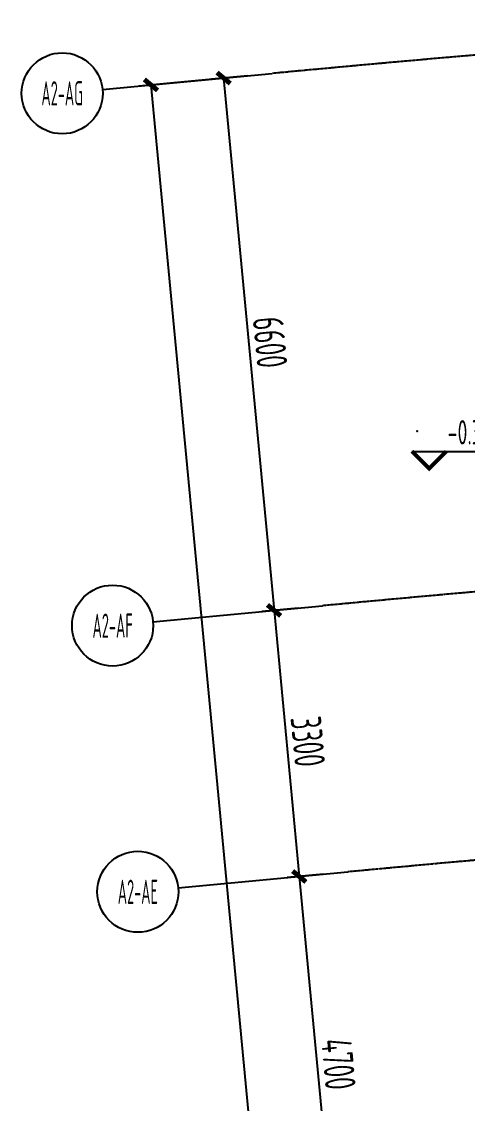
# Model space of a CAD drawing. Header units: millimetres. Extents: x 11639278 to 23698211, y -13072636 to -5537337.
# Drawn here: x 11745174 to 11750671, y -6385030 to -6371678 of the extents above; entities that cross this region are included whole.
import ezdxf
from ezdxf.enums import TextEntityAlignment as Align

# ---------------------------------------------------------------- set-up
doc = ezdxf.new("R2010")
doc.units = ezdxf.units.MM
doc.header["$LTSCALE"] = 10
doc.linetypes.add('A2-RG-AXIS$0$CENTER', pattern=[2, 1.25, -0.25, 0.25, -0.25])
doc.linetypes.add('A2-RG-AXIS$0$DOTE', pattern=[2.42, 2, -0.2, 0.02, -0.2])
for name, color, linetype in [('A2-RG-AXIS$0$A-AXIS', 1, 'Continuous'), ('A2-RG-AXIS$0$A-DIMS-100', 1, 'Continuous'), ('A2-RG-AXIS$0$A-GRID', 1, 'A2-RG-AXIS$0$CENTER'), ('A2-RG-AXIS$0$A-SYMB', 4, 'Continuous'), ('A2-RI-F1$0$A-SYMB', 4, 'Continuous')]:
    doc.layers.add(name, color=color, linetype=linetype)
doc.styles.add('A2-RG-AXIS$0$ECADI', font='hzs.shx', dxfattribs={"width": 0.7, "bigfont": 'hztxt.shx'})
doc.styles.add('A2-RG-AXIS$0$XD2008', font='hzs.shx', dxfattribs={"width": 0.7, "bigfont": 'hztxt.shx'})
doc.styles.add('A2-RI-F1$0$XD2008', font='hzs.shx', dxfattribs={"width": 0.7, "bigfont": 'hztxt.shx'})
doc.dimstyles.new('A2-RG-AXIS$0$XD150$0', dxfattribs={"dimscale": 150, "dimtxt": 2.5, "dimasz": 1, "dimexe": 1, "dimexo": 2, "dimgap": 0.5, "dimtad": 1, "dimdec": 0, "dimdsep": 46, "dimtxsty": 'A2-RG-AXIS$0$XD2008', "dimblk": 'A2-RG-AXIS$0$_ArchTick', "dimcen": 2.5, "dimclrt": 4, "dimaunit": 1, "dimadec": 0, "dimazin": 0, "dimtfac": 1, "dimtdec": 0, "dimtmove": 2, "dimatfit": 3, "dimfxl": 0, "dimtolj": 1, "dimtzin": 0, "dimarcsym": 0})

# ---------------------------------------------------------------- blocks, each defined once
blk = doc.blocks.new('A2-RG-AXIS$0$ECADI-TAG-GRID')
at = {"color": 13}
blk.add_circle((0, 0), 5, dxfattribs=at)
at = {"style": 'A2-RG-AXIS$0$ECADI', "width": 0.7}
blk.add_attdef('GRID', text='', height=5, dxfattribs=at).set_placement((0, 0), align=Align.MIDDLE)
blk = doc.blocks.new('A2-RG-AXIS$0$_ArchTick')
at = {"color": 0, "linetype": 'ByBlock', "const_width": 0.4}
blk.add_lwpolyline([(-0.5, -0.5), (0.5, 0.5)], dxfattribs=at)
blk = doc.blocks.new('*D524')
at = {"layer": 'A2-RG-AXIS$0$A-DIMS-100', "color": 0, "lineweight": -2, "ltscale": 3, "transparency": 16777216}
for p, q in [((11747964, -6372346), (11747516, -6372388)), ((11747665, -6372374), (11748287, -6378945)), ((11748586, -6378916), (11748138, -6378959))]:
    blk.add_line(p, q, dxfattribs=at)
at = {"layer": 'Defpoints', "color": 0, "ltscale": 3, "transparency": 16777216}
for p in [(11748263, -6372318), (11748885, -6378888), (11748287, -6378945)]:
    blk.add_point(p, dxfattribs=at)
at = {"layer": 'A2-RG-AXIS$0$A-DIMS-100', "color": 0, "lineweight": -2, "ltscale": 3, "transparency": 16777216, "xscale": 150, "yscale": 150, "zscale": 150}
for p, rotation in [((11747665, -6372374), 95.40764197919357), ((11748287, -6378945), 275.4076419791936)]:
    blk.add_blockref('A2-RG-AXIS$0$_ArchTick', p, dxfattribs=dict(at, rotation=rotation))
at = {"layer": 'A2-RG-AXIS$0$A-DIMS-100', "color": 4, "ltscale": 3, "transparency": 16777216, "insert": (11748238, -6375635), "char_height": 375, "attachment_point": 5, "rotation": 275.4076, "style": 'A2-RG-AXIS$0$XD2008'}
blk.add_mtext('\\A1;6600', dxfattribs=at)
blk = doc.blocks.new('*D525')
at = {"layer": 'A2-RG-AXIS$0$A-DIMS-100', "color": 0, "lineweight": -2, "ltscale": 3, "transparency": 16777216}
for p, q in [((11748586, -6378916), (11748138, -6378959)), ((11748287, -6378945), (11748598, -6382230)), ((11748897, -6382202), (11748449, -6382244))]:
    blk.add_line(p, q, dxfattribs=at)
at = {"layer": 'Defpoints', "color": 0, "ltscale": 3, "transparency": 16777216}
for p in [(11748885, -6378888), (11748598, -6382230), (11749196, -6382174)]:
    blk.add_point(p, dxfattribs=at)
at = {"layer": 'A2-RG-AXIS$0$A-DIMS-100', "color": 0, "lineweight": -2, "ltscale": 3, "transparency": 16777216, "xscale": 150, "yscale": 150, "zscale": 150}
for p, rotation in [((11748287, -6378945), 95.40764194036541), ((11748598, -6382230), 275.4076419403654)]:
    blk.add_blockref('A2-RG-AXIS$0$_ArchTick', p, dxfattribs=dict(at, rotation=rotation))
at = {"layer": 'A2-RG-AXIS$0$A-DIMS-100', "color": 4, "ltscale": 3, "transparency": 16777216, "insert": (11748704, -6380563), "char_height": 375, "attachment_point": 5, "rotation": 275.4076, "style": 'A2-RG-AXIS$0$XD2008'}
blk.add_mtext('\\A1;3300', dxfattribs=at)
blk = doc.blocks.new('*D526')
at = {"layer": 'A2-RG-AXIS$0$A-DIMS-100', "color": 0, "lineweight": -2, "ltscale": 3, "transparency": 16777216}
for p, q in [((11748897, -6382202), (11748449, -6382244)), ((11748598, -6382230), (11749041, -6386909)), ((11749340, -6386881), (11748892, -6386923))]:
    blk.add_line(p, q, dxfattribs=at)
at = {"layer": 'Defpoints', "color": 0, "ltscale": 3, "transparency": 16777216}
for p in [(11749196, -6382174), (11749041, -6386909), (11749638, -6386853)]:
    blk.add_point(p, dxfattribs=at)
at = {"layer": 'A2-RG-AXIS$0$A-DIMS-100', "color": 0, "lineweight": -2, "ltscale": 3, "transparency": 16777216, "xscale": 150, "yscale": 150, "zscale": 150}
for p, rotation in [((11748598, -6382230), 95.40764194036541), ((11749041, -6386909), 275.4076419403654)]:
    blk.add_blockref('A2-RG-AXIS$0$_ArchTick', p, dxfattribs=dict(at, rotation=rotation))
at = {"layer": 'A2-RG-AXIS$0$A-DIMS-100', "color": 4, "ltscale": 3, "transparency": 16777216, "insert": (11749081, -6384545), "char_height": 375, "attachment_point": 5, "rotation": 275.4076, "style": 'A2-RG-AXIS$0$XD2008'}
blk.add_mtext('\\A1;4700', dxfattribs=at)
blk = doc.blocks.new('*D531')
at = {"layer": 'A2-RG-AXIS$0$A-DIMS-100', "color": 0, "lineweight": -2, "ltscale": 3, "transparency": 16777216}
for p, q in [((11747964, -6372346), (11746620, -6372473)), ((11746769, -6372459), (11749992, -6406507)), ((11751187, -6406394), (11749843, -6406521))]:
    blk.add_line(p, q, dxfattribs=at)
at = {"layer": 'Defpoints', "color": 0, "ltscale": 3, "transparency": 16777216}
for p in [(11748263, -6372318), (11751486, -6406365), (11749992, -6406507)]:
    blk.add_point(p, dxfattribs=at)
at = {"layer": 'A2-RG-AXIS$0$A-DIMS-100', "color": 0, "lineweight": -2, "ltscale": 3, "transparency": 16777216, "xscale": 150, "yscale": 150, "zscale": 150}
for p, rotation in [((11746769, -6372459), 95.40764197918442), ((11749992, -6406507), 275.4076419791845)]:
    blk.add_blockref('A2-RG-AXIS$0$_ArchTick', p, dxfattribs=dict(at, rotation=rotation))
at = {"layer": 'A2-RG-AXIS$0$A-DIMS-100', "color": 4, "ltscale": 3, "transparency": 16777216, "insert": (11748642, -6389458), "char_height": 375, "attachment_point": 5, "rotation": 275.4076, "style": 'A2-RG-AXIS$0$XD2008'}
blk.add_mtext('\\A1;34200', dxfattribs=at)
blk = doc.blocks.new('A2-RI-F1$0$ECADI-TAG-HGHT（国标）')
at = {"color": 1}
blk.add_line((-2.12, 2.12), (11.77, 2.12), dxfattribs=at)
at = {"color": 1, "const_width": 0.5}
blk.add_lwpolyline([(-2.12, 2.12), (0, 0), (2.12, 2.12)], dxfattribs=at)
at = {"color": 1}
blk.add_point((-1.48, 4.6), dxfattribs=at)
at = {"style": 'A2-RI-F1$0$XD2008', "width": 0.7}
blk.add_attdef('FL', text='', height=3, dxfattribs=at).set_placement((-2.69, 2.97), align=Align.RIGHT)
for tag, p in [('F.F.L.', (2.28, 2.97)), ('T.O.S.', (2.28, -1.1))]:
    blk.add_attdef(tag, p, '', height=3, dxfattribs=at)
blk = doc.blocks.new('A2-RI-F1')
at = {"layer": 'A2-RI-F1$0$A-SYMB', "xscale": 99.99999999989086, "yscale": 99.99999999989086, "zscale": 99.99999999989086}
blk.add_blockref('A2-RI-F1$0$ECADI-TAG-HGHT（国标）', (11750199.4, -6377193.9), dxfattribs=at).add_auto_attribs({'F.F.L.': '-0.300'})
blk = doc.blocks.new('A2-RG-AXIS')
at = {"layer": 'A2-RG-AXIS$0$A-AXIS', "ltscale": 3}
for p, q in [((11746171.9, -6372515.5), (11748262.6, -6372317.6)), ((11746793.9, -6379086.1), (11748884.5, -6378888.2)), ((11747104.9, -6382371.4), (11749195.5, -6382173.5))]:
    blk.add_line(p, q, dxfattribs=at)
at = {"layer": 'A2-RG-AXIS$0$A-GRID', "linetype": 'A2-RG-AXIS$0$DOTE'}
for radius in [323300, 316700, 313400]:
    blk.add_arc((11778730.7, -6694178.7), radius, 75.589285, 95.407644, dxfattribs=at)
at = {"layer": 'A2-RG-AXIS$0$A-SYMB'}
ref = blk.add_blockref('A2-RG-AXIS$0$ECADI-TAG-GRID', (11745674.1, -6372562.6), dxfattribs=dict(at, xscale=100, yscale=100, zscale=100))
ref.add_attrib('GRID', 'A2-AG', dxfattribs={"layer": '0', "extrusion": (0, 0, -1), "height": 300, "style": 'A2-RG-AXIS$0$ECADI', "text_generation_flag": 2, "width": 0.5}).set_placement((-11745674.1, -6372562.6), align=Align.MIDDLE)
ref = blk.add_blockref('A2-RG-AXIS$0$ECADI-TAG-GRID', (11746296.1, -6379133.3), dxfattribs=dict(at, xscale=100, yscale=100, zscale=100))
ref.add_attrib('GRID', 'A2-AF', dxfattribs={"layer": '0', "extrusion": (0, 0, -1), "height": 300, "style": 'A2-RG-AXIS$0$ECADI', "text_generation_flag": 2, "width": 0.5}).set_placement((-11746296.1, -6379133.3), align=Align.MIDDLE)
ref = blk.add_blockref('A2-RG-AXIS$0$ECADI-TAG-GRID', (11746607.1, -6382418.6), dxfattribs=dict(at, xscale=100, yscale=100, zscale=100))
ref.add_attrib('GRID', 'A2-AE', dxfattribs={"layer": '0', "extrusion": (0, 0, -1), "height": 300, "style": 'A2-RG-AXIS$0$ECADI', "text_generation_flag": 2, "width": 0.5}).set_placement((-11746607.1, -6382418.6), align=Align.MIDDLE)
at = {"layer": 'A2-RG-AXIS$0$A-DIMS-100', "ltscale": 3}
for p2, distance, picture, middle in [((11751485.6, -6406365.4), -1500, '*D531', (11748642.1, -6389458.1)), ((11748884.5, -6378888.2), -600, '*D524', (11748237.5, -6375634.7))]:
    dim = blk.add_aligned_dim(p1=(11748262.6, -6372317.6), p2=p2, distance=distance, dimstyle='A2-RG-AXIS$0$XD150$0', dxfattribs=at)
    dim.commit()
    dim.dimension.update_dxf_attribs({"geometry": picture, "text_midpoint": middle})
for base, p1, p2, picture, middle in [((11748598.2, -6382230.1), (11748884.5, -6378888.2), (11749195.5, -6382173.5), '*D525', (11748704, -6380562.7)), ((11749041.1, -6386909.2), (11749195.5, -6382173.5), (11749638.5, -6386852.6), '*D526', (11749081, -6384544.9))]:
    dim = blk.add_linear_dim(base=base, p1=p1, p2=p2, angle=95.40764, dimstyle='A2-RG-AXIS$0$XD150$0', dxfattribs=at)
    dim.commit()
    dim.dimension.update_dxf_attribs({"geometry": picture, "text_midpoint": middle})

msp = doc.modelspace()

# ---------------------------------------------------------------- block references
for name in ['A2-RI-F1', 'A2-RG-AXIS']:
    msp.add_blockref(name, (0, 0))

doc.saveas('drawing.dxf')
